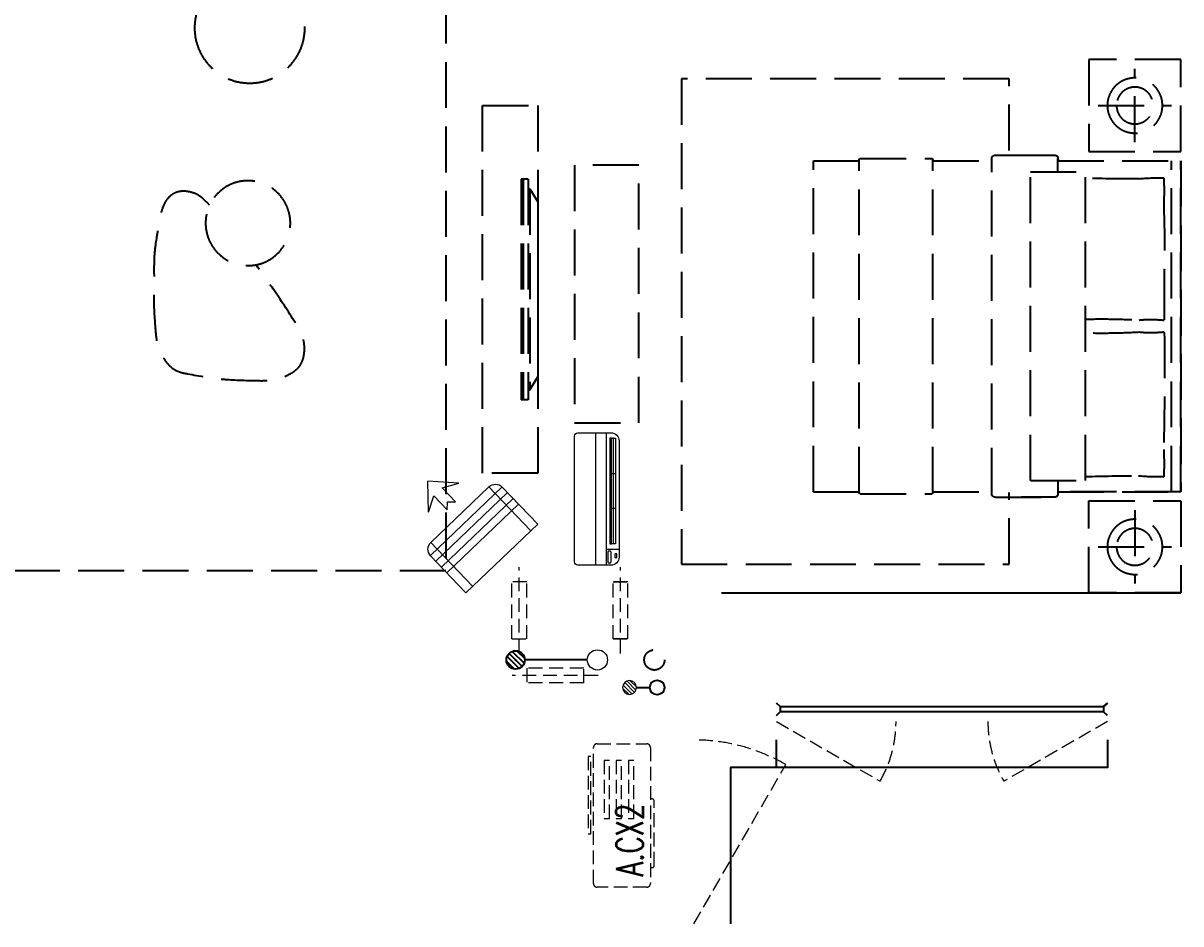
# Model space of a CAD drawing. Extents: x 3774419 to 4775970, y -926964 to 2266.
# Drawn here: x 3862320 to 3868620, y -768733 to -763835 of the extents above; entities that cross this region are included whole.
import ezdxf

# ---------------------------------------------------------------- set-up
doc = ezdxf.new("R2010")
doc.units = 0
doc.header["$LTSCALE"] = 1000
doc.header["$MEASUREMENT"] = 0
for name, pattern in [('A户型$0$DASH', [0.35, 0.25, -0.1]), ('DASH', [0.35, 0.25, -0.1]), ('HIDDEN', [0.375, 0.25, -0.125])]:
    doc.linetypes.add(name, pattern=pattern)
doc.layers.get('0').update_dxf_attribs({"linetype": 'CONTINUOUS'})
for name, color, linetype in [('!!电气', 1, 'CONTINUOUS'), ('3-栏杆1', 252, 'CONTINUOUS'), ('3.5方案汇报，与郭总、侯月琴确定户型_t8$0$2020.03.04 -1安徽标准化洋房户型(UA）_t8_t8$0$看线', 154, 'CONTINUOUS'), ('5fur', 175, 'CONTINUOUS'), ('LVTRY', 252, 'CONTINUOUS'), ('VPIPE-凝结', 150, 'CONTINUOUS'), ('VPIPE-雨水', 4, 'DASH'), ('看线', 185, 'CONTINUOUS')]:
    doc.layers.add(name, color=color, linetype=linetype)
for name, color, linetype, lineweight in [('EQUIP_地漏', 7, 'CONTINUOUS', 18), ('VPIPE-废水', 31, 'TG_F', 18), ('WINDOW', 146, 'CONTINUOUS', 20), ('平面-空调室内机', 176, 'CONTINUOUS', 9), ('平面-空调预留孔', 252, 'CONTINUOUS', 15)]:
    doc.layers.add(name, color=color, linetype=linetype, lineweight=lineweight)
doc.styles.add('_TCH_DIM', font='SIMPLEX', dxfattribs={"bigfont": 'GBCBIG'})
doc.styles.add('TG_LINETYPE', font='SIMPLEX', dxfattribs={"width": 0.8, "height": 3, "bigfont": 'HZTXT'})
doc.linetypes.add('TG_F', pattern='A,2,-0.3,["F",TG_LINETYPE,S=0.1,R=0,X=-0.23,Y=-0.15],0', length=2.3)

# ---------------------------------------------------------------- blocks, each defined once
blk = doc.blocks.new('dongkong')
at = {"layer": '平面-空调预留孔', "color": 8, "linetype": 'HIDDEN', "ltscale": 0.3}
for p, q in [((-603796, 210899.9), (-603796, 210431.5)), ((-603836, 210821), (-603836, 210510.8)), ((-603836, 210821), (-603756, 210821)), ((-603756, 210821), (-603756, 210510.8))]:
    blk.add_line(p, q, dxfattribs=at)
blk.add_lwpolyline([(-603756, 210510.8), (-603836, 210510.8)], dxfattribs=at)
blk = doc.blocks.new('A$C001338C2')
at = {"color": 8}
for p, q in [((0, 248.6), (0, 22)), ((845, 303.6), (55, 303.6)), ((109.1, 214.8), (109.1, 303.6)), ((900, 22), (900, 248.6)), ((22, 0), (878, 0))]:
    blk.add_line(p, q, dxfattribs=at)
at = {"color": 8, "lineweight": 5}
for p, q in [((864.6, 278.7), (144.5, 278.7)), ((144.5, 278.7), (144.5, 265.8)), ((387, 278.7), (144.5, 278.7)), ((144.5, 278.7), (144.5, 252.9)), ((144.5, 265.8), (864.6, 265.8)), ((144.5, 239.9), (144.5, 252.9)), ((144.5, 252.9), (864.6, 252.9)), ((864.6, 239.9), (144.5, 239.9)), ((387, 239.9), (387, 278.7)), ((622, 239.9), (387, 239.9)), ((864.6, 278.7), (622, 278.7)), ((622, 278.7), (622, 239.9)), ((864.6, 252.9), (864.6, 278.7)), ((864.6, 265.8), (864.6, 239.9)), ((900, 214.8), (0, 214.8)), ((900, 143.2), (0, 143.2))]:
    blk.add_line(p, q, dxfattribs=at)
at = {"color": 8}
for points in [[(89.2, 226.4), (22.2, 226.4, -0.414214), (16.7, 231.9), (16.7, 243.1, -0.414214), (22.2, 248.6), (89.2, 248.6, -0.414214), (94.7, 243.1), (94.7, 231.9, -0.414214)], [(73.1, 275), (56.8, 275, -0.414214), (51.3, 280.5), (51.3, 283.4, -0.414214), (56.8, 288.9), (73.1, 288.9, -0.414214), (78.6, 283.4), (78.6, 280.5, -0.414214)]]:
    blk.add_lwpolyline(points, format="xyb", close=True, dxfattribs=at)
for centre, radius, start, end in [((55, 248.6), 55, 90, 180), ((845, 248.6), 55, 360, 90), ((22, 22), 22, 180, 270), ((878, 22), 22, 270, 360)]:
    blk.add_arc(centre, radius, start, end, dxfattribs=at)
blk = doc.blocks.new('$lvtry$00000171')
for p, q in [((-74.2, 10.6), (-10.6, 74.2)), ((-69.8, -27.4), (27.4, 69.8)), ((-53, -53), (53, 53)), ((-27.4, -69.8), (69.8, 27.4)), ((10.6, -74.2), (74.2, -10.6))]:
    blk.add_line(p, q)
blk.add_circle((0, 0), 75)
blk.add_point((0, 0))
blk = doc.blocks.new('$TwtSys$00000141')
at = {"color": 252}
for p, q in [((-47.1, 3.8), (-5, 45.9)), ((-47.1, 3.8), (-5, 45.9)), ((-43.6, -17.5), (17.5, 43.6)), ((-43.6, -17.5), (17.5, 43.6)), ((-33.2, -33.2), (33.2, 33.2)), ((-33.2, -33.2), (33.2, 33.2)), ((-16.2, -43.5), (43.8, 16.4)), ((-16.2, -43.5), (43.8, 16.4)), ((5.7, -46.1), (46.1, -5.7)), ((5.7, -46.1), (46.1, -5.7))]:
    blk.add_line(p, q, dxfattribs=at)
blk.add_circle((0, 0), 47, dxfattribs=at)
blk.add_circle((0, 0), 47, dxfattribs=at)
blk = doc.blocks.new('fergve')
at = {"layer": '平面-空调预留孔', "color": 8, "linetype": 'DASH', "ltscale": 0.3}
for p, q in [((119062.7, 54987.6), (119062.7, 54977.6)), ((119072.7, 54967.6), (119425.6, 54967.6)), ((119435.6, 54977.6), (119435.6, 54987.6))]:
    blk.add_line(p, q, dxfattribs=at)
for points in [[(119666.7, 55326.8), (119246.8, 55326.8), (119246.8, 55311.6), (119666.7, 55311.6)], [(119645.5, 55239.2), (119330, 55239.2), (119330, 55210.2), (119645.5, 55210.2)], [(119645.5, 55173.4), (119330, 55173.4), (119330, 55144.4), (119645.5, 55144.4)], [(119645.5, 55107.6), (119330, 55107.6), (119330, 55078.6), (119645.5, 55078.6)]]:
    blk.add_lwpolyline(points, close=True, dxfattribs=at)
blk.add_lwpolyline([(119715.9, 54987.6), (118975.9, 54987.6, -0.414214), (118955.9, 55007.6), (118955.9, 55277.6, -0.414214), (118975.9, 55297.6), (119715.9, 55297.6, -0.414214), (119735.9, 55277.6), (119735.9, 55007.6, -0.414214)], format="xyb", close=True, dxfattribs=at)
for centre, start, end in [((119072.7, 54977.6), 180, 270), ((119425.6, 54977.6), 270, 0)]:
    blk.add_arc(centre, 10, start, end, dxfattribs=at)
at = {"layer": '平面-空调预留孔', "color": 8, "linetype": 'DASH', "ltscale": 0.3, "style": '_TCH_DIM', "width": 0.705882}
blk.add_text('A.CX2', height=146.88, dxfattribs=at).set_placement((119015.3, 55027.3))
blk = doc.blocks.new('dasdasf1sa2f31as32f')
at = {"color": 8}
for p, q in [((-116, 585.6), (43.3, 640.5)), ((82.7, 476.6), (43.3, 640.5)), ((-22.8, 585.5), (-116, 585.6)), ((-22.8, 585.5), (-73.4, 493.2)), ((-473.5, 259.7), (-339.5, 504)), ((-269.8, 524.3), (-427.7, 236.5)), ((134.6, 245.5), (-338.8, 505.1)), ((-269.8, 524.3), (113.7, 314)), ((-31.3, 504.4), (-73.4, 493.2)), ((-18.1, 462.9), (-31.3, 504.4)), ((32.4, 555.1), (-18.1, 462.9)), ((82.7, 476.6), (32.4, 555.1)), ((114.7, 208.4), (-359.1, 468.2)), ((72.3, 131.9), (-401.1, 391.6)), ((92.6, 168.8), (-380.9, 428.5)), ((0, 0), (-473.5, 259.7)), ((113.7, 314), (-44.2, 26.2)), ((134, 244.4), (0, 0))]:
    blk.add_line(p, q, dxfattribs=at)
for centre, start, end in [((-294.5, 479.4), 61.25933, 151.25933), ((89, 269), 331.25933, 61.25933)]:
    blk.add_arc(centre, 51.3, start, end, dxfattribs=at)
blk = doc.blocks.new('GDGDRGDGDRGDR')
at = {"layer": '平面-空调室内机', "ltscale": 0.3, "xscale": -1}
for p, rotation in [((1070712.6, 653502.9), 180), ((256445.9, 1046278.1), 270)]:
    blk.add_blockref('dongkong', p, dxfattribs=dict(at, rotation=rotation))
at = {"layer": '平面-空调预留孔', "xscale": -1, "rotation": 15.00000000331026}
blk.add_blockref('dasdasf1sa2f31as32f', (466626.3, 442932.1), dxfattribs=at)
at = {"layer": '平面-空调预留孔', "rotation": 90}
blk.add_blockref('fergve', (522617.7, 322375.3), dxfattribs=at)
blk = doc.blocks.new('FGDGDGRDGRRD')
at = {"layer": '5fur', "color": 252, "linetype": 'A户型$0$DASH'}
for p, q in [((423434.8, 366694.8), (423434.8, 363577.1)), ((419434.8, 366358.3), (419934.8, 366358.3)), ((419434.8, 365858.3), (419434.8, 366358.3)), ((419434.8, 366358.3), (419934.8, 366358.3)), ((419434.8, 365858.3), (419434.8, 366358.3)), ((419934.8, 366358.3), (419934.8, 365858.3)), ((419934.8, 366358.3), (419934.8, 365858.3)), ((419684.8, 365908.3), (419684.8, 366308.3)), ((419684.8, 365908.3), (419684.8, 366308.3)), ((420368.9, 365863.3), (420368.9, 366253.6)), ((420368.9, 366253.6), (422152.9, 366253.6)), ((420368.9, 365863.3), (420368.9, 366253.6)), ((420368.9, 366253.6), (422152.9, 366253.6)), ((422152.9, 366253.6), (422152.9, 363613.5)), ((422152.9, 366253.6), (422152.9, 363613.5)), ((419884.8, 366108.3), (419484.8, 366108.3)), ((419884.8, 366108.3), (419484.8, 366108.3)), ((423234.8, 366108.3), (422934.8, 366108.3)), ((422934.8, 366108.3), (422934.8, 364108.3)), ((423234.8, 364108.3), (423234.8, 366108.3)), ((419934.8, 365858.3), (419434.8, 365858.3)), ((419934.8, 365858.3), (419434.8, 365858.3)), ((419434.8, 365808.3, 0), (419434.8, 364008.3)), ((419434.8, 364008.3), (419434.8, 365808.3, 0)), ((420103.7, 365808.3, 0), (419434.8, 365808.3)), ((419434.8, 365808.3, 0), (419434.8, 364008.3)), ((419434.8, 364008.3), (419434.8, 365808.3, 0)), ((420103.7, 365808.3, 0), (419434.8, 365808.3)), ((419484.8, 364008.3, 0), (419484.8, 365808.3, 0)), ((419484.8, 364008.3, 0), (419484.8, 365808.3, 0)), ((420104.6, 365825.9, 0), (420102.2, 365808.3, 0)), ((420104.6, 365825.9, 0), (420102.2, 365808.3, 0)), ((420103.7, 365748.3, 0), (420103.7, 365820.3, 0)), ((420103.7, 365748.3, 0), (420103.7, 365820.3, 0)), ((420106.6, 365832, 0), (420104.6, 365825.9, 0)), ((420106.6, 365832, 0), (420104.6, 365825.9, 0)), ((420113.2, 365836.9, 0), (420106.6, 365832, 0)), ((420113.2, 365836.9, 0), (420106.6, 365832, 0)), ((420121.7, 365838.3, 0), (420113.2, 365836.9, 0)), ((420121.7, 365838.3, 0), (420113.2, 365836.9, 0)), ((420302.6, 365838.3, 0), (420121.7, 365838.3, 0)), ((420445.7, 365838.3, 0), (420121.7, 365838.3, 0)), ((420302.6, 365838.3, 0), (420121.7, 365838.3, 0)), ((420445.7, 365838.3, 0), (420121.7, 365838.3, 0)), ((420463.7, 363996.3, 0), (420463.7, 365820.3, 0)), ((420463.7, 363996.3, 0), (420463.7, 365820.3, 0)), ((420784.8, 365808.3, 0), (420463.7, 365808.3, 0)), ((420784.8, 365808.3, 0), (420463.7, 365808.3, 0)), ((420784.8, 364002.3, 0), (420784.8, 365814.3, 0)), ((420784.8, 364002.3, 0), (420784.8, 365814.3, 0)), ((421178.8, 365820.3, 0), (420790.8, 365820.3, 0)), ((421178.8, 365820.3, 0), (420790.8, 365820.3, 0)), ((421184.8, 364002.3, 0), (421184.8, 365814.3, 0)), ((421184.8, 364002.3, 0), (421184.8, 365814.3, 0)), ((421434.8, 365808.3, 0), (421184.8, 365808.3, 0)), ((421434.8, 365808.3, 0), (421184.8, 365808.3, 0)), ((421434.8, 364008.3, 0), (421434.8, 365808.3, 0)), ((421434.8, 364008.3, 0), (421434.8, 365808.3, 0)), ((422384.8, 364383.5), (422384.8, 365783.5)), ((422384.8, 365783.5), (422734.8, 365783.5)), ((422384.8, 364383.5), (422384.8, 365783.5)), ((422384.8, 365783.5), (422734.8, 365783.5)), ((422734.8, 365783.5), (422734.8, 364383.5)), ((422734.8, 365783.5), (422734.8, 364383.5)), ((419953.7, 364068.3, 0), (419953.7, 365748.3, 0)), ((420253.7, 365748.3, 0), (419953.7, 365748.3, 0)), ((419953.7, 364068.3, 0), (419953.7, 365748.3, 0)), ((420253.7, 365748.3, 0), (419953.7, 365748.3, 0)), ((420253.7, 364068.3, 0), (420253.7, 365748.3, 0)), ((420253.7, 364068.3, 0), (420253.7, 365748.3, 0)), ((422987.3, 365708.3), (422987.3, 364508.3)), ((422987.3, 365708.3), (423024.1, 365708.3)), ((422987.3, 365708.3), (422987.3, 364508.3)), ((422987.3, 365708.3), (423024.1, 365708.3)), ((423024.1, 365708.3), (423008.3, 365708.3)), ((423024.1, 365708.3), (423008.3, 365708.3)), ((423013.6, 365708.3), (423013.6, 364508.3)), ((423013.6, 365708.3), (423013.6, 364508.3)), ((423024.1, 365708.3), (423024.1, 364508.3)), ((423024.1, 365708.3), (423024.1, 364508.3)), ((422978.2, 365654.9), (422934.8, 365583.7)), ((422978.2, 365654.9), (422934.8, 365583.7)), ((422978.2, 365654.9), (422978.2, 364561.7)), ((422987.3, 365654.9), (422978.2, 365654.9)), ((422978.2, 365654.9), (422978.2, 364561.7)), ((422987.3, 365654.9), (422978.2, 365654.9)), ((422934.8, 365583.7), (422934.8, 364632.9)), ((422978.2, 364561.7), (422934.8, 364632.9)), ((422987.3, 364561.7), (422978.2, 364561.7)), ((422987.3, 364508.3), (423024.1, 364508.3)), ((422734.8, 364383.5), (422384.8, 364383.5)), ((422734.8, 364383.5), (422384.8, 364383.5)), ((422934.8, 364108.3), (423234.8, 364108.3)), ((420253.7, 364068.3, 0), (419953.7, 364068.3, 0)), ((420253.7, 364068.3, 0), (419953.7, 364068.3, 0)), ((420103.7, 364068.3, 0), (420103.7, 363996.3, 0)), ((420103.7, 364068.3, 0), (420103.7, 363996.3, 0)), ((419434.8, 364008.3), (420102.3, 364008.3, 0)), ((420103.7, 364008.3, 0), (419434.8, 364008.3)), ((419434.8, 364008.3), (420102.3, 364008.3, 0)), ((420103.7, 364008.3, 0), (419434.8, 364008.3)), ((419934.8, 363958.3), (419434.8, 363958.3)), ((419434.8, 363958.3), (419434.8, 363458.3)), ((419934.8, 363958.3), (419434.8, 363958.3)), ((419434.8, 363958.3), (419434.8, 363458.3)), ((419934.8, 363458.3), (419934.8, 363958.3)), ((419934.8, 363458.3), (419934.8, 363958.3)), ((420102.3, 364008.3, 0), (420103.7, 363989.4, 0)), ((420102.3, 364008.3, 0), (420103.7, 363989.4, 0)), ((420103.7, 363989.4, 0), (420111.3, 363980.7, 0)), ((420103.7, 363989.4, 0), (420111.3, 363980.7, 0)), ((420111.3, 363980.7, 0), (420121.7, 363978.3, 0)), ((420111.3, 363980.7, 0), (420121.7, 363978.3, 0)), ((420121.7, 363978.3, 0), (420302.6, 363978.3, 0)), ((420445.7, 363978.3, 0), (420121.7, 363978.3, 0)), ((420121.7, 363978.3, 0), (420302.6, 363978.3, 0)), ((420445.7, 363978.3, 0), (420121.7, 363978.3, 0)), ((420302.6, 363978.3, 0), (420302.6, 363978.3, 0)), ((420302.6, 363978.3, 0), (420302.6, 363978.3, 0)), ((420368.9, 363613.5), (420368.9, 364003.3)), ((420368.9, 363613.5), (420368.9, 364003.3)), ((420784.8, 364008.3, 0), (420463.7, 364008.3, 0)), ((420784.8, 364008.3, 0), (420463.7, 364008.3, 0)), ((421178.8, 363996.3, 0), (420790.8, 363996.3, 0)), ((421178.8, 363996.3, 0), (420790.8, 363996.3, 0)), ((421434.8, 364008.3, 0), (421184.8, 364008.3, 0)), ((421434.8, 364008.3, 0), (421184.8, 364008.3, 0)), ((419684.8, 363908.3), (419684.8, 363508.3)), ((419684.8, 363908.3), (419684.8, 363508.3)), ((419884.8, 363708.3), (419484.8, 363708.3)), ((419884.8, 363708.3), (419484.8, 363708.3)), ((422152.9, 363613.5), (420368.9, 363613.5)), ((422152.9, 363613.5), (420368.9, 363613.5)), ((423434.8, 363577.1), (426049.7, 363577.1)), ((419434.8, 363458.3), (419934.8, 363458.3)), ((419434.8, 363458.3), (419934.8, 363458.3))]:
    blk.add_line(p, q, dxfattribs=at)
for centre, radius in [((424502, 366530.1), 300), ((419684.8, 366108.3), 150), ((419684.8, 366108.3), 150), ((419684.8, 366108.3), 100), ((419684.8, 366108.3), 100), ((424511.4, 365468.5), 230.7), ((419684.8, 363708.3), 150), ((419684.8, 363708.3), 150), ((419684.8, 363708.3), 100), ((419684.8, 363708.3), 100)]:
    blk.add_circle(centre, radius, dxfattribs=at)
for centre, radius, start, end in [((420121.7, 365820.3, 0), 18, 90, 180), ((420121.7, 365820.3, 0), 18, 90, 180), ((420445.7, 365820.3, 0), 18, 0, 90), ((420445.7, 365820.3, 0), 18, 0, 90), ((420790.8, 365814.3, 0), 6, 90, 180), ((420790.8, 365814.3, 0), 6, 90, 180), ((421178.8, 365814.3, 0), 6, 0, 90), ((421178.8, 365814.3, 0), 6, 0, 90), ((421458.5, 365647.9, 0), 1932.2, 178.02978, 182.4617), ((421458.5, 365647.9, 0), 1932.2, 178.02978, 182.4617), ((419559, 364561.5, 0), 1153.3, 84.6984, 91.56817), ((419559, 364561.5, 0), 1153.3, 84.6984, 91.56817), ((419747, 371327.9, 0), 5618.6, 269.16935, 272.10874), ((419747, 371327.9, 0), 5618.6, 269.16935, 272.10874), ((426651.3, 365324.7, 0), 7127.4, 178.02553, 181.06782), ((426651.3, 365324.7, 0), 7127.4, 178.02553, 181.06782), ((457242, 365061.5, 0), 37717.1, 179.80183, 180.18357), ((457242, 365061.5, 0), 37717.1, 179.80183, 180.18357), ((419598.8, 364283, 0), 661.8, 84.57724, 96.39291), ((419598.8, 364283, 0), 661.8, 84.57724, 96.39291), ((419867.3, 361236.2, 0), 3711.3, 88.69421, 93.18221), ((419867.3, 361236.2, 0), 3711.3, 88.69421, 93.18221), ((442429.1, 364673.3, 0), 22905.3, 179.49277, 181.10137), ((442429.1, 364673.3, 0), 22905.3, 179.49277, 181.10137), ((419598.8, 365533.7, 0), 661.8, 263.58024, 275.42276), ((419598.8, 365533.7, 0), 661.8, 263.58024, 275.42276), ((419867.3, 368580.5, 0), 3711.3, 266.81779, 271.30579), ((419867.3, 368580.5, 0), 3711.3, 266.81779, 271.30579), ((421458.5, 364155.4, 0), 1932.2, 177.5383, 181.97022), ((421458.5, 364155.4, 0), 1932.2, 177.5383, 181.97022), ((419559, 365241.8, 0), 1153.3, 268.43183, 275.3016), ((419559, 365241.8, 0), 1153.3, 268.43183, 275.3016), ((419747, 358475.5, 0), 5618.6, 87.89126, 90.83065), ((419747, 358475.5, 0), 5618.6, 87.89126, 90.83065), ((420121.7, 363996.3, 0), 18, 180, 270), ((420121.7, 363996.3, 0), 18, 180, 270), ((420445.7, 363996.3, 0), 18, 270, 0), ((420445.7, 363996.3, 0), 18, 270, 0), ((420790.8, 364002.3, 0), 6, 180, 270), ((420790.8, 364002.3, 0), 6, 180, 270), ((421178.8, 364002.3, 0), 6, 270, 0), ((421178.8, 364002.3, 0), 6, 270, 0)]:
    blk.add_arc(centre, radius, start, end, dxfattribs=at)
for points, knots in [([(424797.2, 365629.4), (424813.8, 365634.4), (424845.2, 365644), (424899.6, 365641.2), (424947.9, 365610.6), (424986.4, 365538.2), (425001.6, 365431), (425025, 365302), (425021.4, 365163.1), (425026.4, 365033.5), (425016.7, 364916), (425010.6, 364812.7), (424973, 364725.6), (424910.4, 364663.5), (424795.2, 364640.3), (424655.8, 364616.2), (424495.3, 364613.3), (424373.4, 364609.7), (424289.6, 364642.4), (424219.5, 364687.5), (424200.6, 364767.1), (424207.9, 364851.1), (424274.9, 364963.1), (424362.5, 365095.1), (424435.6, 365199.3), (424467.5, 365242.1)], [6220.354956, 6220.354956, 6220.354956, 6220.354956, 6328.248444, 6424.175246, 6551.938256, 6664.444537, 6925.611536, 7222.839725, 7482.686159, 7791.452209, 8032.235501, 8220.613415, 8433.331676, 8613.33223, 8743.051056, 9155.054309, 9500.513737, 9749.309695, 9902.88319, 10060.117754, 10246.160301, 10376.205536, 10582.082087, 11043.082338, 11376.115328, 11376.115328, 11376.115328, 11376.115328]), ([(424720.4, 365566.2), (424729, 365575.6), (424748.1, 365595), (424773.7, 365616.7), (424791.9, 365626.5), (424797.2, 365629.4)], [6012.273466, 6012.273466, 6012.273466, 6012.273466, 6091.3752, 6182.540427, 6220.354956, 6220.354956, 6220.354956, 6220.354956])]:
    blk.add_open_spline(points, degree=3, knots=knots, dxfattribs=at)
blk = doc.blocks.new('A$C1C403CBE')
at = {"layer": '3-栏杆1', "color": 252}
for p, q in [((47720.3, 1282.2), (47700, 1300)), ((47700, 1300), (47720.3, 1282.2)), ((47720.3, 1282.1), (49479.7, 1282.2)), ((47720.3, 1282.2), (47720.3, 1252.9)), ((49479.7, 1282.2), (49500, 1300)), ((49500, 1300), (49479.7, 1282.2)), ((49479.7, 1282.2), (49479.7, 1252.9)), ((47720.3, 1252.9), (47700, 1233.1)), ((47700, 1233.1), (47720.3, 1252.9)), ((49479.7, 1252.9), (47720.3, 1252.9)), ((49500, 1233.1), (49479.7, 1252.9))]:
    blk.add_line(p, q, dxfattribs=at)
at = {"layer": '3.5方案汇报，与郭总、侯月琴确定户型_t8$0$2020.03.04 -1安徽标准化洋房户型(UA）_t8_t8$0$看线', "color": 252, "ltscale": 10}
blk.add_line((47400, 1900), (49900, 1900), dxfattribs=at)
at = {"layer": 'VPIPE-凝结', "color": 252, "ltscale": 0.1}
blk.add_line((46670, 1535), (46330, 1535), dxfattribs=at)
blk.add_lwpolyline([(46937.6, 1385), (47010, 1385)], dxfattribs=at)
at = {"layer": 'VPIPE-凝结', "color": 252}
blk.add_circle((47050, 1385), 40, dxfattribs=at)
at = {"layer": 'VPIPE-废水', "color": 252}
blk.add_circle((46725, 1535), 55, dxfattribs=at)
at = {"layer": 'VPIPE-雨水', "color": 252}
blk.add_circle((47035, 1535), 55, dxfattribs=at)
at = {"layer": 'WINDOW', "color": 252, "linetype": 'DASH', "ltscale": 0.3}
for points in [[(47700, 1200), (48263.1, 875.4, 0.131485), (48350, 1200)], [(49500, 1200), (48936.9, 875.4, -0.131485), (48850, 1200)], [(47250, 100), (47750, 966, 0.131652), (47250, 1100)]]:
    blk.add_lwpolyline(points, format="xyb", dxfattribs=at)
at = {"layer": '看线', "color": 252, "ltscale": 0.5}
for points in [[(49500, 1100), (49500, 950), (47450, 950), (47450, 100)], [(49500, 1100), (49500, 950), (47700, 950), (47700, 1100)]]:
    blk.add_lwpolyline(points, dxfattribs=at)
at = {"xscale": -1}
blk.add_blockref('FGDGDGRDGRRD', (469334.8, -361558.3), dxfattribs=at)
at = {"color": 252}
blk.add_blockref('GDGDRGDGDRGDR', (-420616.6, -441032.1), dxfattribs=at)
at = {"layer": 'EQUIP_地漏', "color": 252, "xscale": 0.8, "yscale": -0.8, "zscale": 0.8, "rotation": 180}
blk.add_blockref('$TwtSys$00000141', (46900, 1385), dxfattribs=at)
at = {"layer": 'LVTRY', "color": 252, "xscale": 0.6666666667107825, "yscale": 0.6666666667107825, "rotation": 269.9999999939778}
blk.add_blockref('$lvtry$00000171', (46280, 1535), dxfattribs=at)
at = {"layer": '平面-空调室内机', "color": 252, "ltscale": 0.3, "rotation": 180}
blk.add_blockref('dongkong', (-556945.9, 212470.8), dxfattribs=at)
at = {"layer": '平面-空调室内机', "color": 252, "ltscale": 0.3, "xscale": -1, "rotation": 180}
blk.add_blockref('dongkong', (650646.1, 212470.8), dxfattribs=at)
at = {"layer": '平面-空调预留孔', "color": 252, "xscale": -0.800000000046565, "yscale": 0.800000000046565, "zscale": 0.800000000046565, "rotation": 269.9999997665698}
blk.add_blockref('A$C001338C2', (46600.1, 2050), dxfattribs=at)

msp = doc.modelspace()

# ---------------------------------------------------------------- block references
at = {"layer": '!!电气'}
msp.add_blockref('A$C1C403CBE', (3818720, -768833.2), dxfattribs=at)

doc.saveas('drawing.dxf')
